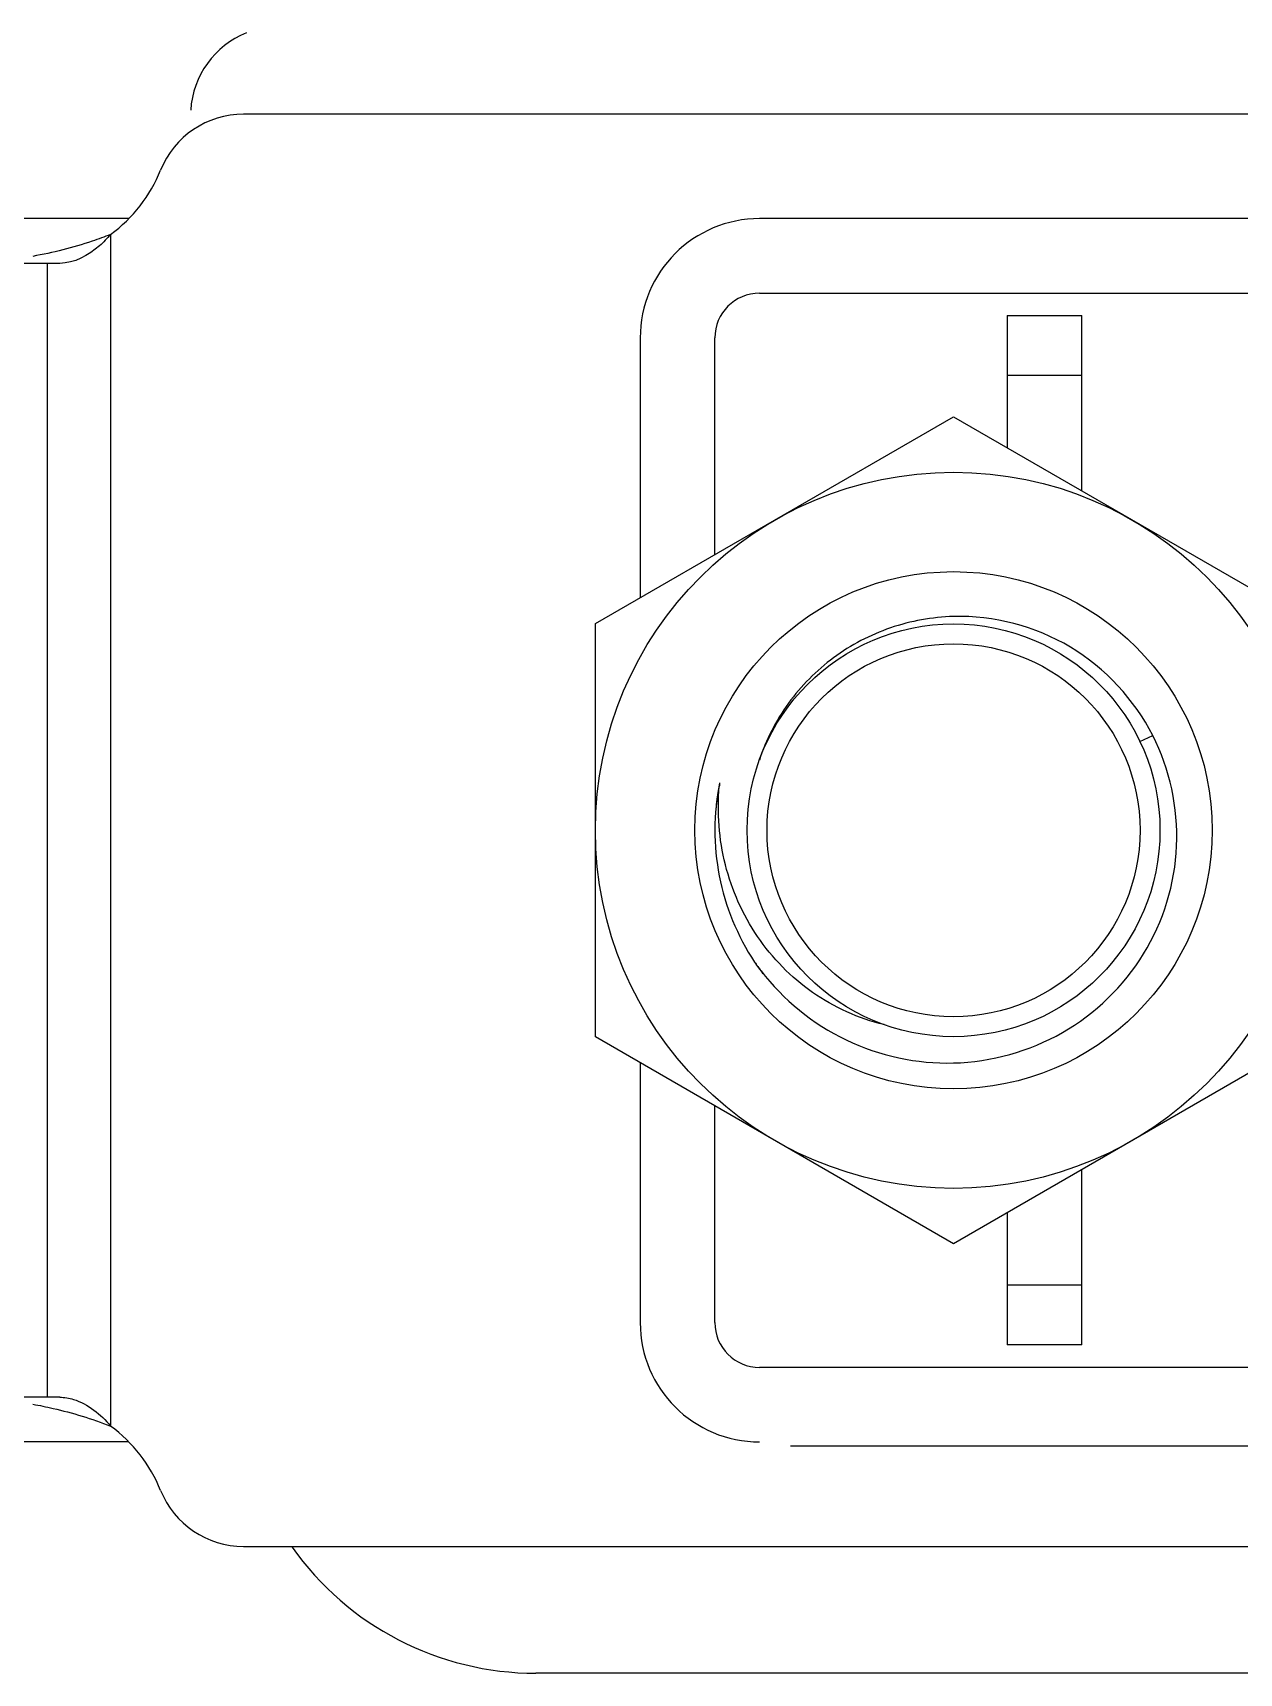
# Model space of a CAD drawing. Extents: x 27938 to 650306, y -92720 to 1524912.
# Drawn here: x 317470.4 to 317801, y 821978.6 to 822428.1 of the extents above; entities that cross this region are included whole.
import ezdxf

# ---------------------------------------------------------------- set-up
doc = ezdxf.new("R2010")
doc.units = 0
doc.header["$LTSCALE"] = 1000
doc.header["$MEASUREMENT"] = 0

msp = doc.modelspace()

# ---------------------------------------------------------------- linework, layer by layer
for p, q in [((317871.94, 822405.84), (317528.15, 822405.84)), ((317496.6, 822377.21), (317431.7, 822377.21)), ((319115.84, 822377.22), (317669.55, 822377.21)), ((317491.69, 822372.86), (317491.69, 822046.29)), ((317477.79, 822364.95), (317102.81, 822364.95)), ((317474.34, 822364.95), (317474.34, 822054.2)), ((317669.55, 822356.77), (317939.41, 822356.77)), ((317737.42, 822350.64), (317757.86, 822350.64)), ((317737.42, 822350.64), (317737.42, 822314.39)), ((317757.86, 822302.58), (317757.86, 822350.64)), ((317636.84, 822344.5), (317636.84, 822273.31)), ((317657.28, 822285.12), (317657.28, 822344.5)), ((317737.42, 822334.28), (317757.86, 822334.28)), ((317624.57, 822266.23), (317722.7, 822322.89)), ((317722.7, 822322.89), (317820.83, 822266.23)), ((317624.57, 822152.92), (317624.57, 822266.23)), ((317773.78, 822233.88), (317777.29, 822235.54)), ((317722.7, 822096.26), (317624.57, 822152.92)), ((317820.83, 822152.92), (317722.7, 822096.26)), ((317636.84, 822145.84), (317636.84, 822074.65)), ((317657.28, 822074.65), (317657.28, 822134.03)), ((317757.86, 822068.51), (317757.86, 822116.56)), ((317737.42, 822104.76), (317737.42, 822068.51)), ((317757.86, 822084.87), (317737.42, 822084.87)), ((317757.86, 822068.51), (317737.42, 822068.51)), ((317939.41, 822062.38), (317669.55, 822062.38)), ((317477.79, 822054.2), (317102.81, 822054.2)), ((317496.6, 822041.93), (317431.7, 822041.93)), ((319115.84, 822041.07), (317678.05, 822040.79)), ((317528.15, 822013.31), (317871.94, 822013.31)), ((317837.19, 821978.56), (317608.22, 821978.56))]:
    msp.add_line(p, q)
for radius in [98.13, 70.88, 56.57, 51.11]:
    msp.add_circle((317722.7, 822209.57), radius)
for centre, radius, start, end in [((317538.13, 822405.39), 24.53, 112.0243, 176.3478), ((317528.15, 822381.3), 24.53, 90, 157.9757), ((317467.51, 822405.84), 40.89, 306.2515, 337.9757), ((317669.55, 822344.5), 32.71, 90, 180), ((317669.55, 822344.5), 12.27, 90, 180), ((317722.7, 822209.57), 65.4, 168.5415, 213.5415), ((317722.83, 822209.56), 65.53, 169.9486, 175.033), ((317722.48, 822209.62), 65.17, 168.542, 169.9459), ((317723.11, 822215.72), 64.87, 173.9459, 174.8169), ((317722.64, 822209.54), 65.33, 213.5438, 216.97), ((317721.64, 822210.85), 65.24, 214.988, 217.5933), ((317669.55, 822074.65), 32.71, 180, 270), ((317669.55, 822074.65), 12.27, 180, 270), ((317467.51, 822013.31), 40.89, 22.0243, 53.7485), ((317528.15, 822037.85), 24.53, 202.0243, 270), ((317608.22, 822060.33), 81.78, 215.2532, 270)]:
    msp.add_arc(centre, radius, start, end)
for points, knots in [([(317491.69, 822372.86), (317490.02, 822372.2), (317483.08, 822369.66), (317475.89, 822367.87), (317470.38, 822366.87)], [0, 0, 0, 0, 0.242689, 1, 1, 1, 1]), ([(317491.69, 822372.86), (317490.76, 822371.76), (317487.06, 822367.89), (317481.76, 822364.95), (317477.79, 822364.95)], [0, 0, 0, 0, 0.266, 1, 1, 1, 1]), ([(317722.7, 822268.16), (317716.85, 822268), (317705.11, 822265.88), (317689.31, 822257.6), (317676.74, 822244.95), (317671.31, 822234.32), (317669.48, 822228.76)], [0, 0, 0, 0, 0.250031, 0.500036, 0.750022, 1, 1, 1, 1]), ([(317777.29, 822235.54), (317772.28, 822245.38), (317756.43, 822262.59), (317733.73, 822268.47), (317722.7, 822268.16)], [0, 0, 0, 0, 0.500108, 1, 1, 1, 1]), ([(317722.7, 822145.8), (317733.02, 822146.07), (317753.89, 822151.83), (317777.04, 822174.29), (317786.59, 822205.12), (317781.97, 822226.35), (317777.29, 822235.54)], [0, 0, 0, 0, 0.250101, 0.50014, 0.750107, 1, 1, 1, 1]), ([(317703.66, 822156.31), (317696.69, 822157.97), (317683.27, 822164.06), (317667.91, 822179.76), (317658.96, 822199.8), (317657.86, 822214.44), (317658.51, 822221.59)], [0, 0, 0, 0, 0.249708, 0.499636, 0.749734, 1, 1, 1, 1]), ([(317669.95, 822171.05), (317676.06, 822163.1), (317692.23, 822149.88), (317712.68, 822145.54), (317722.7, 822145.8)], [0, 0, 0, 0, 0.500072, 1, 1, 1, 1]), ([(317477.79, 822054.2), (317479.04, 822054.2), (317484.47, 822053.21), (317489.01, 822049.5), (317491.69, 822046.29)], [0, 0, 0, 0, 0.231026, 1, 1, 1, 1]), ([(317470.38, 822052.28), (317472.24, 822051.94), (317479.47, 822050.46), (317486.58, 822048.33), (317491.69, 822046.29)], [0, 0, 0, 0, 0.255037, 1, 1, 1, 1])]:
    msp.add_open_spline(points, degree=3, knots=knots)

doc.saveas('drawing.dxf')
